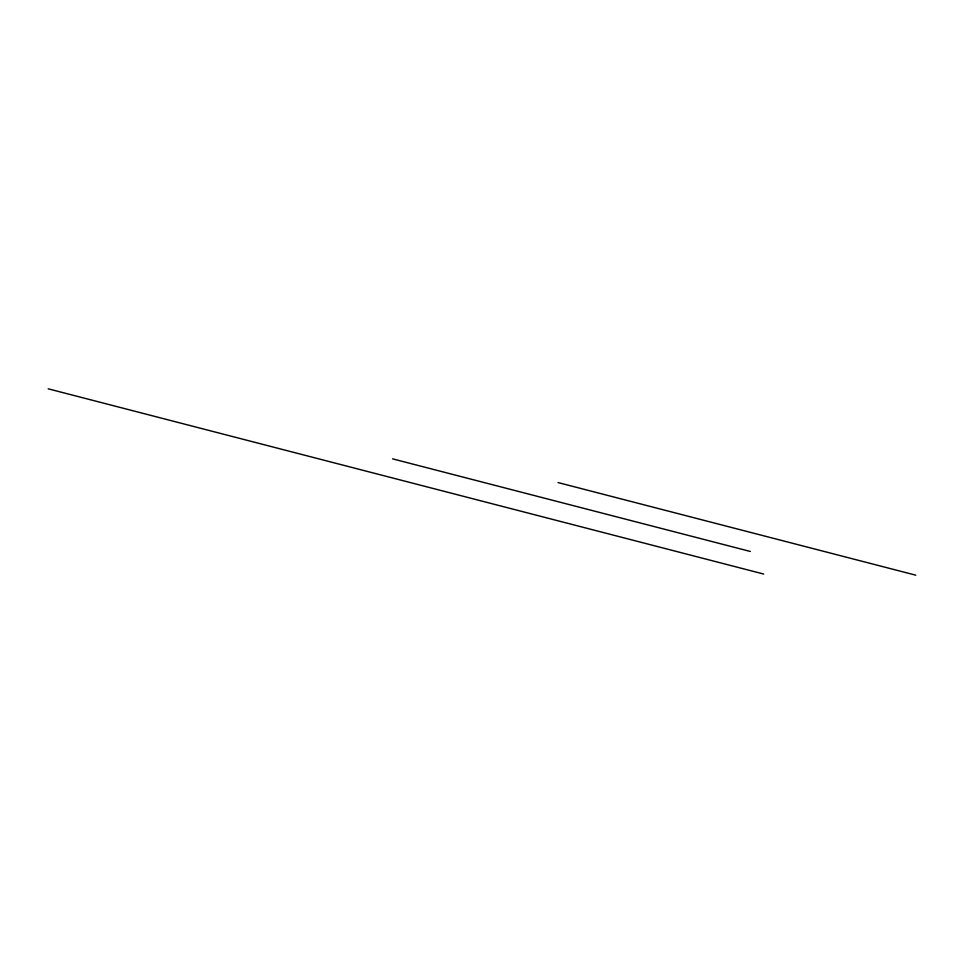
<?xml version="1.0" encoding="UTF-8"?>
<svg xmlns="http://www.w3.org/2000/svg" width="964" height="964" viewBox="0 0 964 964"><rect width="100%" height="100%" fill="white"/><g stroke="black" fill="none" stroke-linecap="round" stroke-linejoin="round"><path stroke-width="1.45" d="M558.048 482.566L915.8 575.183M392.565 458.852L750.305 551.456M48.2 388.817L763.693 574.05"/></g></svg>
